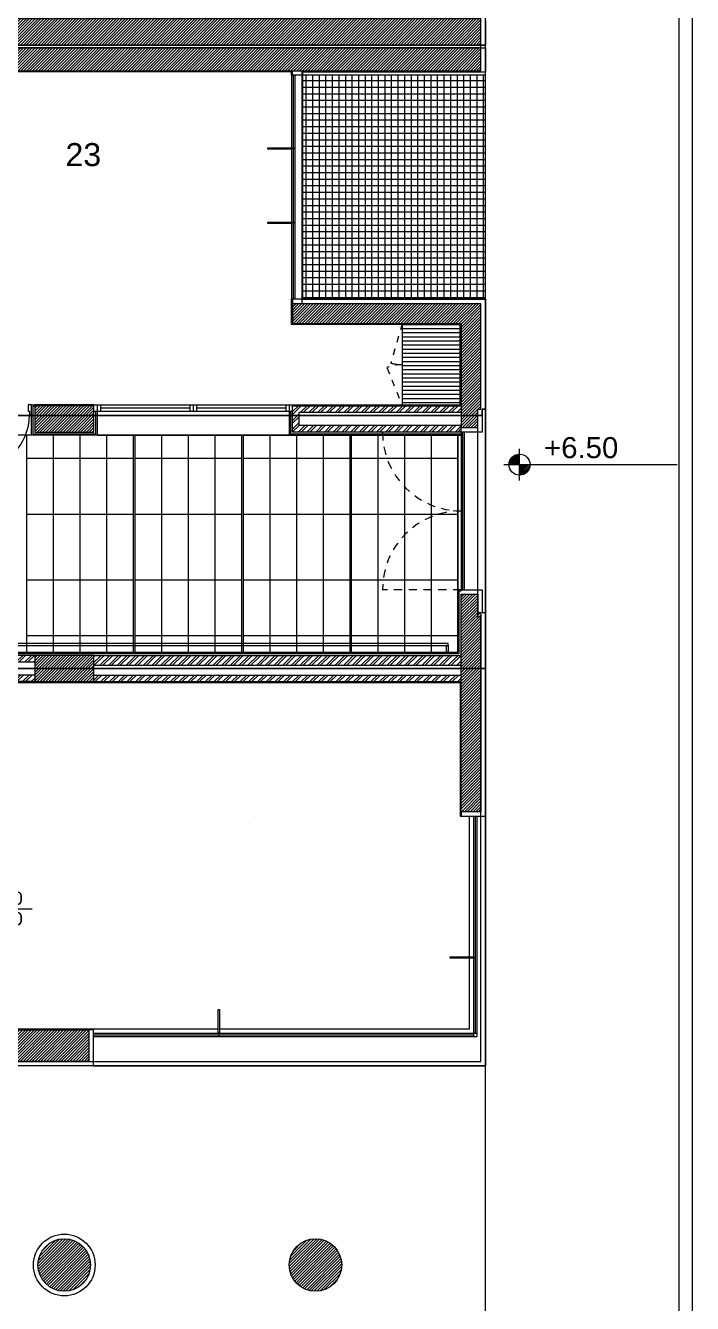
# Model space of a CAD drawing. Header units: inches. Extents: x -91 to 83, y -48 to 107.
# Drawn here: x 34.9 to 45.06, y 3.38 to 22.84 of the extents above; entities that cross this region are included whole.
import ezdxf
from ezdxf.enums import TextEntityAlignment as Align

# ---------------------------------------------------------------- set-up
doc = ezdxf.new("R2010")
doc.units = ezdxf.units.IN
doc.header["$MEASUREMENT"] = 0
doc.linetypes.add('HIDDEN2', pattern=[0.1875, 0.125, -0.0625])
doc.layers.get('0').update_dxf_attribs({"linetype": 'CONTINUOUS'})
for name, color, linetype in [('A-ALU', 9, 'CONTINUOUS'), ('A-ANNO-LEVL', 3, 'CONTINUOUS'), ('A-AREAS', 6, 'CONTINUOUS'), ('A-AREAS-TXT', 6, 'CONTINUOUS'), ('A-closet', 252, 'CONTINUOUS'), ('A-DOORS', 1, 'CONTINUOUS'), ('A-HATCH-CONC', 8, 'CONTINUOUS'), ('A-HATCH-WALL', 8, 'CONTINUOUS'), ('A-PLASTER', 8, 'CONTINUOUS'), ('A-proj-marble', 137, 'CONTINUOUS'), ('A-PROJ1H', 9, 'HIDDEN2'), ('A-PROJECTION', 9, 'CONTINUOUS'), ('a-revetement', 1, 'CONTINUOUS'), ('A-sect-marble', 1, 'CONTINUOUS'), ('A-sect-stainless', 3, 'CONTINUOUS'), ('A-TILES', 137, 'CONTINUOUS'), ('A-WALL', 4, 'CONTINUOUS'), ('Curbstone', 21, 'CONTINUOUS'), ('S-GROUND$0$A-STR GROUND', 2, 'CONTINUOUS'), ('S-GROUND$0$N-PLOT', 5, 'CONTINUOUS'), ('S-GROUND$0$S-SLAB LIMIT GR', 1, 'CONTINUOUS')]:
    doc.layers.add(name, color=color, linetype=linetype)
doc.styles.add('A100-STEXT', font='ARIAL.TTF', dxfattribs={"height": 0.25})
doc.styles.add('BLOCK', font='ARIAL.TTF', dxfattribs={"width": 0.8, "height": 0.25})
doc.styles.add('STYLE1', font='ARIAL.TTF')
pattern_1 = [(0, (1.97837, 18.6), (0, 0.1), []), (90, (1.97837, 18.6), (-0.1, 6e-18), [])]

# ---------------------------------------------------------------- blocks, each defined once
blk = doc.blocks.new('LVTAG_P')
for p, q in [((0, 0.00314), (0, -0.00353)), ((-0.00301, 0), (0.02113, 0))]:
    blk.add_line(p, q)
at = {"const_width": 0.0025}
for points in [[(0, 0.00125, 0.414214), (-0.00125, 0, 1)], [(0, -0.00125, 0.414214), (0.00125, 0, 1)]]:
    blk.add_lwpolyline(points, format="xyb", dxfattribs=at)
blk.add_circle((0, 0), 0.0025)
at = {"style": 'BLOCK'}
for s, p in [('FFL:', (0.00297, 0.00076)), ('CL:', (0.00294, -0.00312))]:
    blk.add_text(s, height=0.0025, dxfattribs=at).set_placement(p)
for p in [(0.01054, 0.00076), (0.01054, -0.00313)]:
    blk.add_attdef('+00.00', p, '', height=0.0025, dxfattribs=at)
blk = doc.blocks.new('*X8')
at = {"color": 0}
for p, q in [((1360, -12202), (1453, -12109)), ((1360, -12188), (1439, -12109)), ((1360, -12174), (1425, -12109)), ((1360, -12160), (1411, -12109)), ((1360, -12145), (1397, -12109)), ((1360, -12131), (1382, -12109)), ((1360, -12117), (1368, -12109)), ((1368, -12209), (1460, -12116)), ((1384, -12206), (1457, -12133)), ((1407, -12197), (1448, -12156))]:
    blk.add_line(p, q, dxfattribs=at)
blk = doc.blocks.new('*X7')
at = {"color": 0}
for p, q in [((1260, -12104), (1355, -12009)), ((1263, -12088), (1339, -12012)), ((1269, -12109), (1360, -12018)), ((1270, -12066), (1317, -12019)), ((1283, -12109), (1360, -12032)), ((1298, -12109), (1360, -12046)), ((1312, -12109), (1360, -12061)), ((1326, -12109), (1360, -12075)), ((1340, -12109), (1360, -12089)), ((1354, -12109), (1360, -12103))]:
    blk.add_line(p, q, dxfattribs=at)
blk = doc.blocks.new('NIV1')
for p, q in [((0, -0.15), (0, 0.15)), ((-0.15, 0), (1.5, 0))]:
    blk.add_line(p, q)
blk.add_circle((0, 0), 0.1)
at = {"xscale": 0.001, "yscale": 0.001, "zscale": 0.001}
for name in ['*X7', '*X8']:
    blk.add_blockref(name, (-1.36, 12.109), dxfattribs=at)
at = {"style": 'STYLE1'}
blk.add_attdef('+00.00', (0.233, 0.062), '', height=0.2, dxfattribs=at)
blk = doc.blocks.new('S-GROUND')
at = {"layer": 'S-GROUND$0$A-STR GROUND'}
for points in [[(41.838, 22.94), (26.708, 22.94), (26.708, 22.61), (28.468, 22.61), (28.468, 22.54), (41.838, 22.54)], [(28.468, 22.15), (41.838, 22.15), (41.838, 22.5), (28.468, 22.5)], [(41.838, 17), (41.838, 18.6), (38.968, 18.6), (38.968, 18.3), (41.538, 18.3), (41.538, 16.72), (41.788, 16.72), (41.788, 17)], [(35.043, 16.65), (35.943, 16.65), (35.943, 17.05), (35.043, 17.05)], [(35.043, 16.65), (35.943, 16.65), (35.943, 17.05), (35.043, 17.05)], [(41.538, 14.18), (41.788, 14.18), (41.788, 13.9), (41.838, 13.9), (41.838, 10.87), (41.538, 10.87)], [(35.043, 12.85), (35.943, 12.85), (35.943, 13.25), (35.043, 13.25)], [(35.043, 12.85), (35.943, 12.85), (35.943, 13.25), (35.043, 13.25)], [(34.468, 7.55), (35.868, 7.55), (35.868, 7.07), (34.468, 7.07)]]:
    blk.add_lwpolyline(points, close=True, dxfattribs=at)
for centre in [(35.493, 3.97), (39.318, 3.97)]:
    blk.add_circle(centre, 0.4, dxfattribs=at)
at = {"layer": 'S-GROUND$0$N-PLOT'}
blk.add_lwpolyline([(0, 0), (38.908, 0, 0.414214), (41.908, 3), (41.908, 55.455, 0.422955), (38.819, 58.453), (0, 57.298)], format="xyb", close=True, dxfattribs=at)
at = {"layer": 'S-GROUND$0$S-SLAB LIMIT GR'}
blk.add_lwpolyline([(15.778, 8.05), (23.028, 8.05), (23.028, 7.384), (25.328, 7.07), (41.838, 7.07), (41.838, 13.83), (41.788, 13.83), (41.788, 17), (41.838, 17), (41.838, 18.6), (39.118, 18.6), (39.118, 22.15), (41.838, 22.15), (41.838, 31.74)], dxfattribs=at)
blk = doc.blocks.new('P090E15D')
for p, q in [((-0.06, 0.99), (-0.06, 0.15)), ((-0.03, 0.15), (-0.03, 0.99)), ((-0.87, 0.15), (-0.9, 0.15)), ((-0.9, 0.15), (-0.9, 0)), ((-0.9, 0), (-0.85, 0)), ((-0.87, 0.1), (-0.87, 0.15)), ((-0.85, 0.1), (-0.87, 0.1)), ((-0.85, 0), (-0.85, 0.1)), ((-0.06, 0.15), (-0.02, 0.15)), ((-0.05, 0), (-0.05, 0.1)), ((-0.05, 0.1), (-0.03, 0.1)), ((0, 0), (-0.05, 0)), ((-0.03, 0.15), (0, 0.15)), ((-0.03, 0.1), (-0.03, 0.15)), ((0, 0.15), (0, 0))]:
    blk.add_line(p, q)
blk.add_arc((-0.03, 0.15), 0.84, 90, 180)
blk = doc.blocks.new('A$C10477FBF')
at = {"layer": 'A-ALU'}
for p, q in [((38.953, 22.08), (38.953, 20.978)), ((38.978, 22.08), (38.978, 18.67)), ((39.003, 22.08), (39.003, 18.67)), ((39.003, 20.968), (38.953, 20.968)), ((38.953, 20.958), (38.953, 19.842)), ((39.003, 19.832), (38.953, 19.832)), ((38.953, 19.822), (38.953, 18.67))]:
    blk.add_line(p, q, dxfattribs=at)
for points in [[(38.593, 20.978), (38.953, 20.978), (38.953, 20.958), (38.593, 20.958)], [(38.593, 19.842), (38.953, 19.842), (38.953, 19.822), (38.593, 19.822)]]:
    blk.add_lwpolyline(points, close=True, dxfattribs=at)

msp = doc.modelspace()

# ---------------------------------------------------------------- hatches: boundary and pattern name
at = {"layer": 'A-closet'}
h = msp.add_hatch(dxfattribs=at)
h.set_pattern_fill('ANSI31', color=256, scale=0.5, angle=135, style=0)
h.set_pattern_definition([(180, (1.90837, 18.6), (-1e-17, -0.0625), [])])
h.paths.add_polyline_path([(41.5384, 18.3), (40.6384, 18.3), (40.6384, 17.05), (41.5384, 17.05)])
at = {"layer": 'A-HATCH-CONC'}
h = msp.add_hatch(dxfattribs=at)
h.set_pattern_fill('ANSI31', color=256, scale=0.25, style=0)
h.paths.add_polyline_path([(41.8384, 22.94), (26.7084, 22.94), (26.7084, 22.61), (28.4684, 22.61), (28.4684, 22.54), (41.8384, 22.54)])
h = msp.add_hatch(dxfattribs=at)
h.set_pattern_fill('ANSI31', color=256, scale=0.25, style=0)
h.paths.add_polyline_path([(41.8384, 22.5), (28.4684, 22.5), (28.4684, 22.15), (41.8384, 22.15)])
h = msp.add_hatch(dxfattribs=at)
h.set_pattern_fill('ANSI31', color=256, scale=0.25, style=0)
h.paths.add_polyline_path([(41.8384, 18.6), (38.9684, 18.6), (38.9684, 18.3), (41.5384, 18.3), (41.5384, 16.72), (41.7884, 16.72), (41.7884, 17), (41.8384, 17)])
h = msp.add_hatch(dxfattribs=at)
h.set_pattern_fill('ANSI31', color=256, scale=0.25, style=0)
h.paths.add_polyline_path([(35.9434, 17.05), (35.0434, 17.05), (35.0434, 16.65), (35.9434, 16.65)])
h = msp.add_hatch(dxfattribs=at)
h.set_pattern_fill('ANSI31', color=256, scale=0.25, style=0)
h.paths.add_polyline_path([(41.8384, 13.9), (41.7884, 13.9), (41.7884, 14.18), (41.5384, 14.18), (41.5384, 12.85), (41.8384, 12.85)])
h = msp.add_hatch(dxfattribs=at)
h.set_pattern_fill('ANSI31', color=256, scale=0.25, style=0)
h.paths.add_polyline_path([(35.9434, 13.25), (35.0434, 13.25), (35.0434, 12.85), (35.9434, 12.85)])
h = msp.add_hatch(dxfattribs=at)
h.set_pattern_fill('ANSI31', color=256, scale=0.25, style=0)
h.paths.add_polyline_path([(41.8384, 12.85), (41.5384, 12.85), (41.5384, 10.87), (41.8384, 10.87)])
h = msp.add_hatch(dxfattribs=at)
h.set_pattern_fill('ANSI31', color=256, scale=0.25, style=0)
h.paths.add_polyline_path([(35.8684, 7.55), (34.4684, 7.55), (34.4684, 7.07), (35.8684, 7.07)])
h = msp.add_hatch(dxfattribs=at)
h.set_pattern_fill('ANSI31', color=256, scale=0.25, style=0)
h.set_pattern_definition([(45, (-338345.131732, -23743.371716), (-0.022097086912, 0.022097086912), [])])
h.paths.add_polyline_path([(35.8934, 3.97, 1), (35.0934, 3.97, 1)])
h = msp.add_hatch(dxfattribs=at)
h.set_pattern_fill('ANSI31', color=256, scale=0.25, style=0)
h.set_pattern_definition([(45, (-338341.306732, -23743.371716), (-0.022097086912, 0.022097086912), [])])
h.paths.add_polyline_path([(39.7184, 3.97, 1), (38.9184, 3.97, 1)])
at = {"layer": 'A-HATCH-WALL'}
h = msp.add_hatch(dxfattribs=at)
h.set_pattern_fill('ANSI32', color=256, scale=0.25, style=0)
h.paths.add_polyline_path([(41.5384, 16.72), (41.5384, 16.75), (39.0684, 16.75), (39.0684, 16.95), (41.5384, 16.95), (41.5384, 17), (41.5384, 17.05), (38.9684, 17.05), (38.9684, 16.65), (41.5384, 16.65)])
h = msp.add_hatch(dxfattribs=at)
h.set_pattern_fill('ANSI32', color=256, scale=0.25, style=0)
h.paths.add_polyline_path([(35.0434, 13.25), (32.4934, 13.25), (32.4934, 13.15), (35.0434, 13.15)])
h = msp.add_hatch(dxfattribs=at)
h.set_pattern_fill('ANSI32', color=256, scale=0.25, style=0)
h.paths.add_polyline_path([(41.5384, 13.25), (35.9434, 13.25), (35.9434, 13.1), (41.5384, 13.1)])
h = msp.add_hatch(dxfattribs=at)
h.set_pattern_fill('ANSI32', color=256, scale=0.25, style=0)
h.paths.add_polyline_path([(35.0434, 12.95), (32.4684, 12.95), (32.4684, 12.6), (29.9184, 12.6), (29.9184, 12.85), (29.7684, 12.85), (29.7684, 12.6), (27.7684, 12.6), (27.7684, 12.45), (31.1184, 12.45), (32.6184, 12.45), (32.6184, 12.85), (35.0434, 12.85)])
h = msp.add_hatch(dxfattribs=at)
h.set_pattern_fill('ANSI32', color=256, scale=0.25, style=0)
h.paths.add_polyline_path([(41.5384, 12.85), (41.5384, 12.95), (35.9434, 12.95), (35.9434, 12.85)])
at = {"layer": 'A-TILES'}
h = msp.add_hatch(dxfattribs=at)
h.set_pattern_fill('_USER,_O', color=256, scale=0.1, double=1, pattern_type=0)
h.set_pattern_definition(pattern_1)
h.paths.add_polyline_path([(39.1184, 22.08), (39.1184, 18.67), (41.9084, 18.67), (41.9084, 22.08)])
h = msp.add_hatch(dxfattribs=at)
h.set_pattern_fill('_USER', color=256, scale=0.1, style=0, double=1, pattern_type=0)
h.set_pattern_definition(pattern_1)
h.paths.add_polyline_path([(39.2084, 21.55), (39.2084, 19.25), (40.8084, 19.25), (40.8084, 21.55)])

# ---------------------------------------------------------------- linework, layer by layer
at = {"layer": 'A-ALU'}
for p, q in [((39.1184, 22.08), (39.1184, 18.67)), ((39.1184, 22.08), (39.1184, 18.67)), ((38.9684, 18.4), (38.9684, 18.3)), ((35.9434, 17.065), (38.9684, 17.065)), ((35.9434, 16.965), (38.9684, 16.965)), ((35.9934, 17.065), (35.9934, 16.965)), ((36.0434, 17.065), (36.0434, 16.965)), ((37.4059, 17.015), (36.0434, 17.015)), ((37.4059, 17.065), (37.4059, 16.965)), ((37.4559, 17.065), (37.4559, 16.965)), ((37.5059, 17.065), (37.5059, 16.965)), ((38.8684, 17.015), (37.5059, 17.015)), ((38.8684, 17.065), (38.8684, 16.965)), ((38.9184, 17.065), (38.9184, 16.965)), ((41.5384, 16.65), (41.5384, 14.25)), ((41.5634, 14.25), (41.5634, 16.65)), ((41.5884, 14.25), (41.5884, 16.65)), ((41.7284, 7.45), (41.7284, 10.8)), ((41.7534, 7.5), (41.7534, 10.8)), ((41.7784, 7.45), (41.7784, 10.8)), ((35.9384, 7.5), (41.7784, 7.5)), ((35.9384, 7.475), (41.7284, 7.475)), ((35.9384, 7.45), (41.7784, 7.45)), ((37.8484, 7.5), (37.8484, 7.45))]:
    msp.add_line(p, q, dxfattribs=at)
for points in [[(41.3684, 8.66), (41.7284, 8.66), (41.7284, 8.64), (41.3684, 8.64)], [(37.8584, 7.86), (37.8584, 7.5), (37.8384, 7.5), (37.8384, 7.86)]]:
    msp.add_lwpolyline(points, close=True, dxfattribs=at)
at = {"layer": 'A-AREAS'}
for points in [[(41.9084, 22.91), (41.9084, 22.54), (26.6384, 22.54), (26.6384, 23.51)], [(26.6384, 23.51), (26.6384, 22.54), (41.9084, 22.54), (41.9084, 22.91)], [(38.4095, 10.8), (38.4095, 10.8)]]:
    msp.add_lwpolyline(points, dxfattribs=at)
for points in [[(27.2984, 22.5), (41.9084, 22.5), (41.9084, 22.13), (39.1184, 22.13), (39.1184, 18.67), (41.9084, 18.67), (41.9084, 17), (41.8584, 17), (41.8584, 16.9), (32.5684, 16.9), (32.5684, 18.525), (32.5684, 18.525), (32.5684, 19.9), (32.5684, 19.9), (32.5684, 19.9), (27.2984, 19.9)], [(27.2984, 19.9), (32.5684, 19.9), (32.5684, 19.9), (32.5684, 19.9), (32.5684, 18.525), (32.5684, 18.525), (32.5684, 16.9), (41.8584, 16.9), (41.8584, 17), (41.9084, 17), (41.9084, 13.9), (41.9084, 13.05), (32.5934, 13.05), (32.5934, 13.05), (29.8184, 13.05), (29.8184, 13), (27.3684, 13), (27.3684, 18.72), (27.2984, 18.72)], [(27.2484, 7), (27.2484, 13), (29.8184, 13), (29.8184, 13.05), (32.5934, 13.05), (32.5934, 13.05), (41.9084, 13.05), (41.9084, 7)]]:
    msp.add_lwpolyline(points, close=True, dxfattribs=at)
at = {"layer": 'A-closet', "linetype": 'HIDDEN2', "ltscale": 0.5}
for p, q in [((40.6384, 18.3), (40.4646, 17.6997)), ((40.4072, 17.6307), (40.6384, 17.05))]:
    msp.add_line(p, q, dxfattribs=at)
at = {"layer": 'A-closet'}
msp.add_line((40.6384, 18.3), (40.6384, 17.05), dxfattribs=at)
at = {"layer": 'A-closet', "linetype": 'HIDDEN2', "ltscale": 0.5}
for centre, start, end in [((40.6384, 17.05), 90, 111.71128), ((40.6384, 18.3), 253.85452, 270)]:
    msp.add_arc(centre, 0.625, start, end, dxfattribs=at)
at = {"layer": 'A-PLASTER'}
for points in [[(38.9684, 22.08), (38.9534, 22.08), (38.9534, 22.135), (33.9584, 22.135), (33.9584, 21.635), (33.8284, 21.635), (33.8284, 22.135), (28.6834, 22.135), (28.6834, 21.65), (28.6684, 21.65)], [(38.9684, 17.05), (38.9684, 17.065), (41.5234, 17.065), (41.5234, 18.285), (38.9534, 18.285), (38.9534, 18.67), (38.9684, 18.67)], [(35.9434, 17.05), (35.9434, 17.065), (35.0434, 17.065), (35.0434, 17.05)], [(28.5184, 7.55), (28.5184, 7.565), (27.7834, 7.565), (27.7834, 12.435), (32.6334, 12.435), (32.6334, 12.835), (41.5234, 12.835), (41.5234, 10.8), (41.5384, 10.8)], [(34.3984, 7.55), (34.3984, 7.565), (35.9384, 7.565), (35.9384, 7.55)]]:
    msp.add_lwpolyline(points, dxfattribs=at)
at = {"layer": 'A-proj-marble'}
for p, q in [((34.9162, 16.6), (34.9162, 13.3)), ((35.3223, 16.6), (35.3223, 13.3)), ((35.7284, 16.6), (35.7284, 13.3)), ((36.1344, 16.6), (36.1344, 13.3)), ((36.5405, 16.6), (36.5405, 13.3)), ((36.5655, 16.6), (36.5655, 13.3)), ((36.9716, 16.6), (36.9716, 13.3)), ((37.3777, 16.6), (37.3777, 13.3)), ((37.7837, 16.6), (37.7837, 13.3)), ((38.1898, 16.6), (38.1898, 13.3)), ((38.2148, 16.6), (38.2148, 13.3)), ((38.6209, 16.6), (38.6209, 13.3)), ((39.0269, 16.6), (39.0269, 13.3)), ((39.433, 16.6), (39.433, 13.3)), ((39.8391, 16.6), (39.8391, 13.3)), ((39.8641, 16.6), (39.8641, 13.3)), ((40.2702, 16.6), (40.2702, 13.3)), ((40.6762, 16.6), (40.6762, 13.3)), ((41.0823, 16.6), (41.0823, 13.3)), ((41.4884, 16.6), (41.4884, 13.3)), ((34.9162, 16.25), (36.5405, 16.25)), ((36.5655, 16.25), (38.1898, 16.25)), ((38.2148, 16.25), (39.8391, 16.25)), ((39.8641, 16.25), (41.4884, 16.25)), ((34.9162, 15.4), (36.5405, 15.4)), ((36.5655, 15.4), (38.1898, 15.4)), ((38.2148, 15.4), (39.8391, 15.4)), ((39.8641, 15.4), (41.4884, 15.4)), ((34.9162, 14.4), (36.5405, 14.4)), ((36.5655, 14.4), (38.1898, 14.4)), ((38.2148, 14.4), (39.8391, 14.4)), ((39.8641, 14.4), (41.4884, 14.4)), ((34.9162, 13.55), (36.5405, 13.55)), ((36.5655, 13.55), (38.1898, 13.55)), ((38.2148, 13.55), (39.8391, 13.55)), ((39.8641, 13.55), (41.4884, 13.55))]:
    msp.add_line(p, q, dxfattribs=at)
msp.add_lwpolyline([(29.9684, 13.3), (41.4884, 13.3), (41.4884, 16.6), (29.9684, 16.6)], close=True, dxfattribs=at)
at = {"layer": 'A-PROJ1H'}
for p, q in [((41.5384, 16.6479), (40.3384, 16.6479)), ((41.5384, 14.25), (40.3384, 14.25))]:
    msp.add_line(p, q, dxfattribs=at)
for centre, start, end in [((41.5384, 16.6479), 180, 270), ((41.5384, 14.25), 90, 180)]:
    msp.add_arc(centre, 1.2, start, end, dxfattribs=at)
at = {"layer": 'A-PROJECTION'}
for p, q in [((41.9084, 17), (41.9084, 13.9)), ((35.9934, 16.6), (38.9184, 16.6)), ((41.6634, 8.66), (41.6634, 10.8)), ((41.9084, 7), (41.9084, 10.8)), ((41.6634, 7.565), (41.6634, 8.64)), ((35.9384, 7.565), (37.8384, 7.565)), ((37.8584, 7.565), (41.6634, 7.565)), ((35.9384, 7), (41.9084, 7))]:
    msp.add_line(p, q, dxfattribs=at)
at = {"layer": 'a-revetement'}
for p, q in [((41.9084, 22.54), (41.9084, 24.34)), ((41.8384, 22.54), (41.9084, 22.54)), ((41.8384, 22.5), (41.9084, 22.5)), ((41.9084, 22.08), (41.9084, 22.5)), ((38.9684, 22.08), (38.9684, 22.15)), ((41.9084, 22.08), (38.9684, 22.08)), ((41.9084, 18.67), (38.9684, 18.67)), ((38.9684, 18.67), (38.9684, 18.6)), ((41.9084, 17), (41.9084, 18.67)), ((41.8584, 17), (41.8584, 16.65)), ((41.9084, 17), (41.8584, 17)), ((41.5384, 16.65), (41.5384, 16.72)), ((41.8584, 16.65), (41.5384, 16.65)), ((41.5384, 10.87), (41.5384, 10.8)), ((41.5384, 10.8), (41.9084, 10.8)), ((35.9384, 7.55), (35.8684, 7.55)), ((35.9384, 7), (35.9384, 7.55)), ((35.9384, 7), (34.3984, 7))]:
    msp.add_line(p, q, dxfattribs=at)
msp.add_circle((35.4934, 3.97), 0.47, dxfattribs=at)
at = {"layer": 'A-sect-marble'}
for points in [[(35.9934, 16.965), (35.9934, 16.6), (34.9934, 16.6), (34.9934, 17.065), (35.0434, 17.065), (35.0434, 17.045), (35.0134, 17.045), (35.0134, 16.62), (35.9734, 16.62), (35.9734, 16.965)], [(38.9184, 16.965), (38.9184, 16.6), (41.5384, 16.6)], [(38.9384, 16.965), (38.9384, 16.62), (41.5384, 16.62)], [(32.4934, 13.15), (32.4434, 13.15), (32.4434, 13.3), (41.4884, 13.3), (41.4884, 14.25), (41.5384, 14.25)], [(32.4934, 13.17), (32.4634, 13.17), (32.4634, 13.28), (41.5084, 13.28), (41.5084, 14.23), (41.5384, 14.23), (41.5384, 14.25), (41.8584, 14.25), (41.8584, 13.9), (41.9084, 13.9), (41.9084, 10.8)]]:
    msp.add_lwpolyline(points, dxfattribs=at)
msp.add_lwpolyline([(32.5934, 13.4), (41.3384, 13.4), (41.3384, 13.43), (32.5934, 13.43)], close=True, dxfattribs=at)
at = {"layer": 'A-sect-stainless'}
msp.add_lwpolyline([(41.3384, 13.3), (41.3134, 13.3), (41.3134, 13.4), (41.3384, 13.4)], close=True, dxfattribs=at)
at = {"layer": 'A-TILES'}
msp.add_line((41.9084, 18.67), (41.9084, 22.08), dxfattribs=at)
at = {"layer": 'A-WALL'}
for p, q in [((38.9684, 22.08), (38.9684, 22.08)), ((38.9684, 17.05), (41.5384, 17.05)), ((38.9684, 16.65), (38.9684, 17.05)), ((39.0684, 16.95), (41.5384, 16.95)), ((39.0684, 16.75), (39.0684, 16.95)), ((41.5384, 16.75), (39.0684, 16.75)), ((41.5384, 16.65), (38.9684, 16.65)), ((35.9434, 13.25), (41.5384, 13.25)), ((35.9434, 13.1), (41.5384, 13.1)), ((35.0434, 12.95), (32.4684, 12.95)), ((35.0434, 12.85), (32.6184, 12.85)), ((35.9434, 12.95), (41.5384, 12.95)), ((35.9434, 12.85), (41.5384, 12.85))]:
    msp.add_line(p, q, dxfattribs=at)
msp.add_lwpolyline([(35.0434, 13.25), (32.4934, 13.25), (32.4934, 13.15), (35.0434, 13.15)], dxfattribs=at)
at = {"layer": 'Curbstone'}
for points in [[(0, -3.9), (38.5334, -3.9, 0.4142136), (45.0584, 2.625), (45.0584, 55.4546, 0.4229554), (38.7254, 61.6019), (0, 60.4493)], [(0, -3.7), (38.5334, -3.7, 0.4142136), (44.8584, 2.625), (44.8584, 55.4546, 0.4229554), (38.7314, 61.402), (10.5845, 60.5643)]]:
    msp.add_lwpolyline(points, format="xyb", dxfattribs=at)

# ---------------------------------------------------------------- block references
msp.add_blockref('S-GROUND', (0, 0))
at = {"layer": 'A-ALU'}
msp.add_blockref('A$C10477FBF', (0, 0), dxfattribs=at)
at = {"layer": 'A-ANNO-LEVL', "xscale": 1.6, "yscale": 1.6, "zscale": 1.6}
msp.add_blockref('NIV1', (42.4258, 16.1531), dxfattribs=at).add_auto_attribs({'+00.00': '+6.50'})
at = {"layer": 'A-ANNO-LEVL'}
ref = msp.add_blockref('LVTAG_P', (33.3118, 9.3918), dxfattribs=dict(at, xscale=80, yscale=80, zscale=80))
ref.add_attrib('+00.00', '+6.90', (34.1552, 9.4525), dxfattribs={"layer": '0', "height": 0.2, "rotation": 360, "style": 'BLOCK'})
ref.add_attrib('+00.00', '+6.80', (34.1552, 9.1415), dxfattribs={"layer": '0', "height": 0.2, "rotation": 360, "style": 'BLOCK'})
at = {"layer": 'A-DOORS', "rotation": 180}
msp.add_blockref('P090E15D', (34.0934, 17.065), dxfattribs=at)

# ---------------------------------------------------------------- texts
at = {"layer": 'A-AREAS-TXT', "style": 'A100-STEXT'}
msp.add_text('23', height=0.35, dxfattribs=at).set_placement((35.7832, 20.6981), align=Align.CENTER)

doc.saveas('drawing.dxf')
